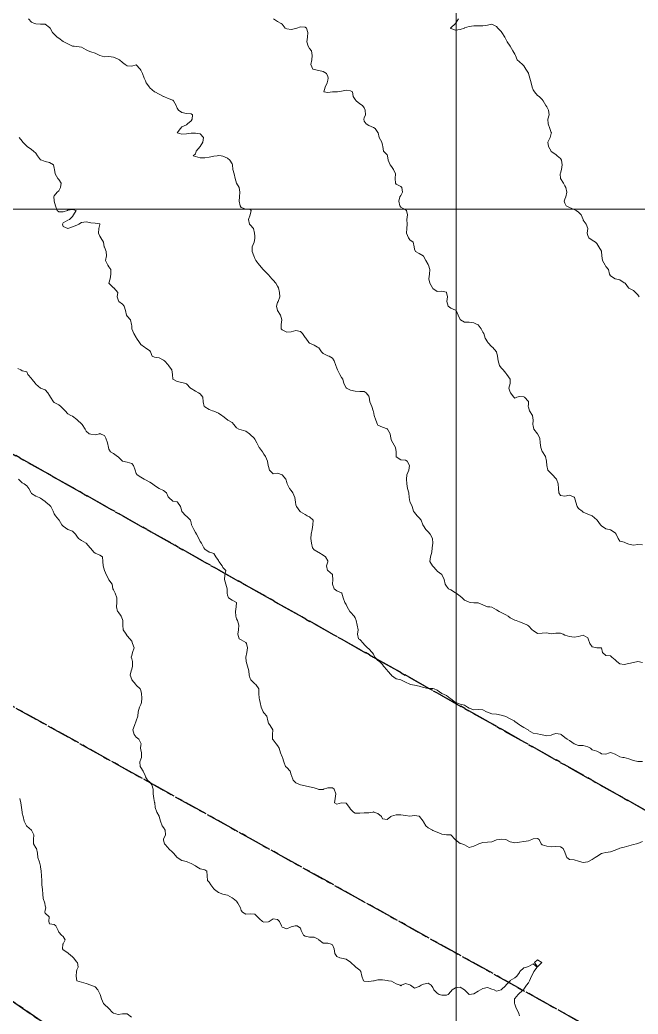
# Model space of a CAD drawing. Header units: centimetres. Extents: x 0 to 642158, y -847 to 649707.
# Drawn here: x 617119 to 617186.8, y 619899.1 to 620008.1 of the extents above; entities that cross this region are included whole.
import ezdxf

# ---------------------------------------------------------------- set-up
doc = ezdxf.new("R2010")
doc.units = ezdxf.units.CM
doc.header["$MEASUREMENT"] = 0
doc.linetypes.add('CENTERX2', pattern=[4, 2.5, -0.5, 0.5, -0.5])
doc.layers.add('MEV_grille', color=254, linetype='Continuous', lineweight=9)
doc.layers.add('WAL_topographie 0.5', color=253, linetype='Continuous', lineweight=20)
doc.layers.add('SPW_parcellaire cadastral', color=7, linetype='CENTERX2', lineweight=25, true_color=0xff0542)

# ---------------------------------------------------------------- blocks, each defined once
blk = doc.blocks.new('*U114')
at = {"layer": 'MEV_grille', "transparency": 33554687}
blk.add_lwpolyline([(-1338.46, 0), (1338.46, 0)], dxfattribs=at)
blk = doc.blocks.new('*U115')
at = {"layer": 'MEV_grille', "color": 0, "linetype": 'ByBlock', "lineweight": -2, "transparency": 16777216}
blk.add_blockref('*U114', (0, -2400), dxfattribs=at)
blk = doc.blocks.new('*U112')
at = {"layer": 'MEV_grille', "transparency": 33554687}
blk.add_lwpolyline([(0, 1825.48), (0, -1825.48)], dxfattribs=at)
blk = doc.blocks.new('*U113')
at = {"layer": 'MEV_grille', "color": 0, "linetype": 'ByBlock', "lineweight": -2, "transparency": 16777216}
blk.add_blockref('*U112', (1800, 0), dxfattribs=at)

msp = doc.modelspace()

# ---------------------------------------------------------------- linework, layer by layer
at = {"layer": 'SPW_parcellaire cadastral'}
for points in [[(617191.28, 619919.35), (617064.11, 619991.02), (617100.87, 620011.59), (617136.77, 620029.42), (617157.16, 620038.02), (617182.87, 620047.92), (617193.97, 620051.39), (617216.72, 620054.88), (617253.52, 620052.33), (617298.28, 620045.47), (617191.28, 619919.35)], [(617266.43, 619878.33), (617249.32, 619859.83), (617205.81, 619884.06), (617041.67, 619975.48), (617064.11, 619991.02), (617191.28, 619919.35), (617222.54, 619902.29), (617266.43, 619878.33)], [(617025.72, 619963.96), (617041.67, 619975.48), (617205.81, 619884.06), (617195.38, 619872.7), (617181.17, 619857.23), (617025.72, 619963.96)], [(617006.22, 619948.3), (617025.72, 619963.96), (617181.17, 619857.23), (617171.1, 619846.93)]]:
    msp.add_lwpolyline(points, dxfattribs=at)
at = {"layer": 'WAL_topographie 0.5'}
for points in [[(617119.95, 620008.25), (617120.25, 620007.89), (617120.58, 620007.75), (617120.75, 620007.71), (617121.25, 620007.67), (617121.75, 620007.68), (617122.25, 620007.33), (617122.32, 620007.25), (617122.57, 620006.75), (617122.75, 620006.57), (617123.07, 620006.25), (617123.25, 620006.13), (617123.75, 620005.78), (617123.8, 620005.75), (617124.25, 620005.51), (617124.75, 620005.28), (617124.95, 620005.25), (617125.25, 620005.21), (617125.75, 620005.17), (617126.25, 620004.88), (617126.46, 620004.75), (617126.75, 620004.66), (617127.25, 620004.5), (617127.75, 620004.25), (617127.75, 620004.25), (617128.25, 620004.1), (617128.75, 620004.12), (617129.25, 620004.06), (617129.75, 620003.84), (617129.9, 620003.75), (617130.25, 620003.49), (617130.53, 620003.25), (617130.75, 620003.12), (617131.25, 620003.08), (617131.75, 620003.23), (617132.19, 620002.75), (617132.25, 620002.64), (617132.42, 620002.25), (617132.62, 620001.75), (617132.75, 620001.48), (617132.85, 620001.25), (617133.19, 620000.75), (617133.25, 620000.71), (617133.75, 620000.27), (617133.78, 620000.25), (617134.25, 620000.01), (617134.75, 619999.76), (617134.78, 619999.75), (617135.25, 619999.54), (617135.75, 619999.33), (617135.84, 619999.25), (617136.12, 619998.75), (617136.25, 619998.48), (617136.37, 619998.25), (617136.75, 619997.97), (617137.25, 619997.89), (617137.75, 619997.85), (617137.9, 619997.75), (617137.86, 619997.25), (617137.75, 619997.06), (617137.38, 619996.75), (617137.25, 619996.64), (617136.75, 619996.43), (617136.59, 619996.25), (617136.25, 619995.75), (617136.75, 619995.61), (617137.25, 619995.66), (617137.75, 619995.71), (617138.25, 619995.72), (617138.75, 619995.66), (617139.13, 619995.25), (617139.06, 619994.75), (617138.75, 619994.27), (617138.74, 619994.25), (617138.33, 619993.75), (617138.25, 619993.47), (617138, 619993.25), (617138.25, 619993.17), (617138.75, 619993.03), (617139.25, 619993.02), (617139.75, 619993.08), (617140.25, 619993.18), (617140.61, 619993.25), (617140.75, 619993.28), (617141.04, 619993.25), (617141.25, 619993.19), (617141.75, 619992.97), (617142.01, 619992.75), (617142.25, 619992.34), (617142.29, 619992.25), (617142.35, 619991.75), (617142.48, 619991.25), (617142.6, 619990.75), (617142.73, 619990.25), (617142.75, 619990.22), (617143.02, 619989.75), (617143.12, 619989.25), (617143.05, 619988.75), (617143.02, 619988.25), (617143.15, 619987.75), (617143.25, 619987.58), (617143.75, 619987.4), (617144.25, 619987.35), (617144.33, 619987.25), (617144.25, 619986.75), (617144.25, 619986.75), (617144.07, 619986.25), (617144.18, 619985.75), (617144.25, 619985.66), (617144.61, 619985.25), (617144.72, 619984.75), (617144.75, 619984.42), (617144.76, 619984.25), (617144.75, 619984.18), (617144.66, 619983.75), (617144.45, 619983.25), (617144.45, 619982.75), (617144.63, 619982.25), (617144.75, 619981.98), (617144.86, 619981.75), (617145.25, 619981.25), (617145.25, 619981.25), (617145.66, 619980.75), (617145.75, 619980.68), (617146.19, 619980.25), (617146.25, 619980.19), (617146.63, 619979.75), (617146.75, 619979.6), (617147.06, 619979.25), (617147.25, 619978.92), (617147.34, 619978.75), (617147.47, 619978.25), (617147.49, 619977.75), (617147.3, 619977.25), (617147.25, 619977.15), (617147.11, 619976.75), (617147.25, 619976.25), (617147.25, 619976.25), (617147.56, 619975.75), (617147.72, 619975.25), (617147.64, 619974.75), (617147.64, 619974.25), (617147.75, 619974.14), (617148.25, 619973.89), (617148.75, 619973.92), (617149.25, 619974.06), (617149.75, 619973.96), (617149.99, 619973.75), (617150.25, 619973.32), (617150.33, 619973.25), (617150.67, 619972.75), (617150.75, 619972.67), (617151.25, 619972.46), (617151.62, 619972.25), (617151.75, 619972.18), (617152.06, 619971.75), (617152.25, 619971.54), (617152.75, 619971.31), (617152.89, 619971.25), (617153.25, 619971.04), (617153.45, 619970.75), (617153.63, 619970.25), (617153.75, 619969.96), (617153.83, 619969.75), (617154.08, 619969.25), (617154.25, 619968.93), (617154.38, 619968.75), (617154.51, 619968.25), (617154.75, 619967.8), (617154.8, 619967.75), (617155.25, 619967.52), (617155.75, 619967.43), (617156.25, 619967.37), (617156.75, 619967.37), (617156.96, 619967.25), (617157.25, 619966.86), (617157.28, 619966.75), (617157.34, 619966.25), (617157.56, 619965.75), (617157.73, 619965.25), (617157.75, 619965.18), (617157.84, 619964.75), (617158.02, 619964.25), (617158.21, 619963.75), (617158.25, 619963.68), (617158.75, 619963.46), (617159.25, 619963.29), (617159.31, 619963.25), (617159.57, 619962.75), (617159.67, 619962.25), (617159.75, 619962), (617159.88, 619961.75), (617160.16, 619961.25), (617160.23, 619960.75), (617160.24, 619960.25), (617160.25, 619960.23), (617160.75, 619959.9), (617161.25, 619959.86), (617161.44, 619959.75), (617161.71, 619959.25), (617161.64, 619958.75), (617161.41, 619958.25), (617161.37, 619957.75), (617161.4, 619957.25), (617161.47, 619956.75), (617161.65, 619956.25), (617161.68, 619955.75), (617161.75, 619955.31), (617161.77, 619955.25), (617162.01, 619954.75), (617162.15, 619954.25), (617162.25, 619954.1), (617162.54, 619953.75), (617162.75, 619953.53), (617162.97, 619953.25), (617163.17, 619952.75), (617163.25, 619952.63), (617163.49, 619952.25), (617163.75, 619951.99), (617163.97, 619951.75), (617164.24, 619951.25), (617164.25, 619950.75), (617164.25, 619950.75), (617164.25, 619950.75), (617164.19, 619950.25), (617164.17, 619949.75), (617164, 619949.25), (617163.94, 619948.75), (617164.23, 619948.25), (617164.25, 619948.23), (617164.69, 619947.75), (617164.75, 619947.67), (617165.25, 619947.3), (617165.28, 619947.25), (617165.52, 619946.75), (617165.62, 619946.25), (617165.75, 619946.01), (617166, 619945.75), (617166.25, 619945.62), (617166.75, 619945.3), (617166.83, 619945.25), (617167.25, 619944.94), (617167.49, 619944.75), (617167.75, 619944.49), (617168.25, 619944.27), (617168.38, 619944.25), (617168.75, 619944.2), (617169.25, 619944.2), (617169.75, 619943.97), (617170.25, 619943.76), (617170.5, 619943.75), (617170.75, 619943.73), (617171.25, 619943.44), (617171.53, 619943.25), (617171.75, 619943.13), (617172.25, 619942.89), (617172.52, 619942.75), (617172.75, 619942.57), (617173.25, 619942.31), (617173.39, 619942.25), (617173.75, 619942.11), (617174.25, 619941.94), (617174.64, 619941.75), (617174.75, 619941.69), (617175.17, 619941.25), (617175.25, 619941.16), (617175.75, 619940.84), (617176.25, 619940.88), (617176.75, 619940.92), (617177.25, 619940.8), (617177.75, 619940.89), (617178.25, 619940.88), (617178.55, 619940.75), (617178.75, 619940.67), (617179.25, 619940.49), (617179.75, 619940.43), (617180.25, 619940.51), (617180.75, 619940.65), (617181.25, 619940.36), (617181.31, 619940.25), (617181.46, 619939.75), (617181.75, 619939.38), (617182.25, 619939.27), (617182.75, 619939.25), (617182.75, 619939.25), (617182.85, 619938.75), (617183.25, 619938.43), (617183.75, 619938.37), (617183.89, 619938.25), (617184.25, 619937.93), (617184.43, 619937.75), (617184.75, 619937.49), (617185.25, 619937.42), (617185.75, 619937.53), (617186.25, 619937.65), (617186.75, 619937.75), (617186.75, 619937.75), (617186.75, 619937.75), (617187.25, 619937.64)], [(617146.79, 620008.25), (617147.25, 620007.96), (617147.65, 620007.75), (617147.75, 620007.68), (617148.07, 620007.25), (617148.25, 620007.17), (617148.75, 620007.08), (617149.25, 620007.22), (617149.34, 620007.25), (617149.75, 620007.39), (617150.25, 620007.35), (617150.42, 620007.25), (617150.55, 620006.75), (617150.51, 620006.25), (617150.46, 620005.75), (617150.61, 620005.25), (617150.75, 620005.01), (617150.95, 620004.75), (617151.03, 620004.25), (617150.99, 620003.75), (617150.9, 620003.25), (617151.12, 620002.75), (617151.25, 620002.69), (617151.75, 620002.61), (617152.25, 620002.47), (617152.62, 620002.25), (617152.75, 620001.95), (617152.8, 620001.75), (617152.75, 620001.55), (617152.68, 620001.25), (617152.45, 620000.75), (617152.32, 620000.25), (617152.75, 620000.19), (617153.25, 620000.24), (617153.75, 620000.24), (617153.8, 620000.25), (617154.25, 620000.31), (617154.75, 620000.44), (617155.25, 620000.38), (617155.45, 620000.25), (617155.54, 619999.75), (617155.75, 619999.4), (617155.87, 619999.25), (617156.25, 619998.94), (617156.54, 619998.75), (617156.75, 619998.49), (617156.86, 619998.25), (617156.89, 619997.75), (617156.75, 619997.42), (617156.7, 619997.25), (617156.75, 619997.05), (617156.96, 619996.75), (617157.25, 619996.57), (617157.75, 619996.36), (617157.93, 619996.25), (617158.25, 619995.81), (617158.27, 619995.75), (617158.39, 619995.25), (617158.68, 619994.75), (617158.75, 619994.42), (617158.79, 619994.25), (617158.86, 619993.75), (617159.25, 619993.36), (617159.31, 619993.25), (617159.36, 619992.75), (617159.58, 619992.25), (617159.75, 619992.08), (617159.96, 619991.75), (617160.16, 619991.25), (617160.15, 619990.75), (617160.18, 619990.25), (617160.25, 619990.13), (617160.75, 619989.86), (617160.88, 619989.75), (617160.93, 619989.25), (617160.75, 619988.88), (617160.64, 619988.75), (617160.54, 619988.25), (617160.65, 619987.75), (617160.75, 619987.59), (617161.25, 619987.32), (617161.36, 619987.25), (617161.47, 619986.75), (617161.42, 619986.25), (617161.45, 619985.75), (617161.43, 619985.25), (617161.39, 619984.75), (617161.58, 619984.25), (617161.75, 619984.01), (617162.12, 619983.75), (617162.2, 619983.25), (617162.25, 619983), (617162.35, 619982.75), (617162.75, 619982.51), (617163.2, 619982.25), (617163.25, 619982.22), (617163.51, 619981.75), (617163.75, 619981.31), (617163.78, 619981.25), (617163.93, 619980.75), (617163.9, 619980.25), (617163.82, 619979.75), (617163.94, 619979.25), (617164.23, 619978.75), (617164.25, 619978.69), (617164.75, 619978.36), (617165.25, 619978.39), (617165.75, 619978.27), (617165.77, 619978.25), (617165.86, 619977.75), (617165.79, 619977.25), (617165.94, 619976.75), (617166.25, 619976.54), (617166.75, 619976.3), (617166.81, 619976.25), (617167.04, 619975.75), (617167.25, 619975.28), (617167.28, 619975.25), (617167.75, 619974.97), (617168.25, 619974.99), (617168.75, 619974.93), (617169.12, 619974.75), (617169.25, 619974.68), (617169.58, 619974.25), (617169.75, 619973.9), (617169.84, 619973.75), (617170.02, 619973.25), (617170.25, 619972.82), (617170.29, 619972.75), (617170.75, 619972.29), (617170.8, 619972.25), (617171.25, 619971.75), (617171.25, 619971.75), (617171.34, 619971.25), (617171.41, 619970.75), (617171.56, 619970.25), (617171.75, 619969.99), (617171.98, 619969.75), (617172.25, 619969.4), (617172.36, 619969.25), (617172.73, 619968.75), (617172.75, 619968.25), (617172.75, 619968.25), (617172.75, 619968.25), (617172.6, 619967.75), (617172.75, 619967.31), (617172.78, 619967.25), (617173.14, 619966.75), (617173.25, 619966.66), (617173.47, 619966.75), (617173.75, 619966.85), (617174.25, 619966.78), (617174.32, 619966.75), (617174.75, 619966.29), (617174.77, 619966.25), (617174.75, 619966), (617174.72, 619965.75), (617174.75, 619965.65), (617174.86, 619965.25), (617175.19, 619964.75), (617175.25, 619964.25), (617175.25, 619964.25), (617175.25, 619964.25), (617175.22, 619963.75), (617175.25, 619963.61), (617175.35, 619963.25), (617175.75, 619962.75), (617175.75, 619962.75), (617176.01, 619962.25), (617176.02, 619961.75), (617176.09, 619961.25), (617176.25, 619960.81), (617176.28, 619960.75), (617176.6, 619960.25), (617176.73, 619959.75), (617176.75, 619959.25), (617176.75, 619959.25), (617176.89, 619958.75), (617177.25, 619958.39), (617177.4, 619958.25), (617177.75, 619957.84), (617177.82, 619957.75), (617178, 619957.25), (617178.03, 619956.75), (617178.09, 619956.25), (617178.25, 619955.99), (617178.75, 619955.91), (617179.25, 619956.02), (617179.75, 619955.78), (617179.78, 619955.75), (617179.96, 619955.25), (617180.1, 619954.75), (617180.25, 619954.55), (617180.62, 619954.25), (617180.75, 619954.15), (617181.25, 619953.92), (617181.75, 619953.75), (617181.75, 619953.75), (617182.25, 619953.31), (617182.29, 619953.25), (617182.63, 619952.75), (617182.75, 619952.63), (617183.25, 619952.33), (617183.61, 619952.25), (617183.75, 619952.22), (617184.25, 619951.89), (617184.38, 619951.75), (617184.57, 619951.25), (617184.75, 619950.97), (617185.25, 619950.86), (617185.48, 619950.75), (617185.75, 619950.63), (617186.25, 619950.53), (617186.75, 619950.59), (617187.25, 619950.56)], [(617167.09, 620008.25), (617166.75, 620007.75), (617166.75, 620007.75), (617166.25, 620007.29), (617166.19, 620007.25), (617166.25, 620007.19), (617166.75, 620007.02), (617167.25, 620007.09), (617167.73, 620007.25), (617167.75, 620007.26), (617168.25, 620007.42), (617168.75, 620007.48), (617169.25, 620007.48), (617169.75, 620007.49), (617170.25, 620007.58), (617170.75, 620007.68), (617171.25, 620007.43), (617171.4, 620007.25), (617171.75, 620006.86), (617171.84, 620006.75), (617172.17, 620006.25), (617172.25, 620006.02), (617172.41, 620005.75), (617172.75, 620005.25), (617172.75, 620005.25), (617173.05, 620004.75), (617173.25, 620004.4), (617173.32, 620004.25), (617173.5, 620003.75), (617173.75, 620003.53), (617174.1, 620003.25), (617174.25, 620003.1), (617174.47, 620002.75), (617174.75, 620002.29), (617174.76, 620002.25), (617174.9, 620001.75), (617175.03, 620001.25), (617175.15, 620000.75), (617175.25, 620000.49), (617175.4, 620000.25), (617175.75, 619999.86), (617175.93, 619999.75), (617176.25, 619999.4), (617176.35, 619999.25), (617176.64, 619998.75), (617176.75, 619998.61), (617176.94, 619998.25), (617177.01, 619997.75), (617176.89, 619997.25), (617176.92, 619996.75), (617177.1, 619996.25), (617177.25, 619995.79), (617177.27, 619995.75), (617177.25, 619995.69), (617177.13, 619995.25), (617176.88, 619994.75), (617176.94, 619994.25), (617177.23, 619993.75), (617177.25, 619993.72), (617177.75, 619993.38), (617177.89, 619993.25), (617178.25, 619992.95), (617178.37, 619992.75), (617178.44, 619992.25), (617178.36, 619991.75), (617178.25, 619991.33), (617178.22, 619991.25), (617178.25, 619990.75), (617178.25, 619990.75), (617178.58, 619990.25), (617178.75, 619989.96), (617178.84, 619989.75), (617178.94, 619989.25), (617178.83, 619988.75), (617178.75, 619988.47), (617178.68, 619988.25), (617178.75, 619988.05), (617178.9, 619987.75), (617179.25, 619987.56), (617179.75, 619987.36), (617179.97, 619987.25), (617180.25, 619987.06), (617180.53, 619986.75), (617180.73, 619986.25), (617180.75, 619986.19), (617181.08, 619985.75), (617181.25, 619985.25), (617181.25, 619985.25), (617181.25, 619985.25), (617181.18, 619984.75), (617181.25, 619984.5), (617181.38, 619984.25), (617181.75, 619983.97), (617182.09, 619983.75), (617182.25, 619983.6), (617182.47, 619983.25), (617182.75, 619982.78), (617182.77, 619982.75), (617182.8, 619982.25), (617182.85, 619981.75), (617183.15, 619981.25), (617183.25, 619981.1), (617183.51, 619980.75), (617183.64, 619980.25), (617183.75, 619980.06), (617184.25, 619979.75), (617184.25, 619979.75), (617184.75, 619979.65), (617185.25, 619979.31), (617185.34, 619979.25), (617185.72, 619978.75), (617185.75, 619978.72), (617186.25, 619978.45), (617186.47, 619978.25), (617186.75, 619977.99), (617186.89, 619977.75)], [(617118.9, 619995.25), (617119.25, 619994.84), (617119.31, 619994.75), (617119.75, 619994.28), (617119.77, 619994.25), (617120.25, 619993.94), (617120.48, 619993.75), (617120.75, 619993.51), (617120.92, 619993.25), (617121.25, 619992.81), (617121.4, 619992.75), (617121.75, 619992.62), (617122.25, 619992.52), (617122.66, 619992.25), (617122.75, 619991.88), (617122.77, 619991.75), (617122.87, 619991.25), (617123.15, 619990.75), (617123.25, 619990.64), (617123.51, 619990.25), (617123.45, 619989.75), (617123.25, 619989.39), (617123.06, 619989.25), (617122.75, 619988.86), (617122.72, 619988.75), (617122.75, 619988.35), (617122.76, 619988.25), (617122.88, 619987.75), (617123.08, 619987.25), (617123.25, 619987.1), (617123.75, 619987.1), (617124.2, 619987.25), (617124.25, 619987.28), (617124.75, 619987.34), (617125.15, 619987.25), (617124.88, 619986.75), (617124.75, 619986.59), (617124.41, 619986.25), (617124.25, 619986.16), (617123.75, 619985.9), (617123.65, 619985.75), (617123.75, 619985.47), (617124.25, 619985.26), (617124.75, 619985.46), (617125.25, 619985.62), (617125.45, 619985.75), (617125.75, 619985.93), (617126.25, 619986.01), (617126.75, 619985.89), (617127.25, 619985.86), (617127.75, 619985.77), (617127.76, 619985.75), (617127.75, 619985.69), (617127.64, 619985.25), (617127.61, 619984.75), (617127.75, 619984.43), (617127.87, 619984.25), (617128.14, 619983.75), (617128.24, 619983.25), (617128.25, 619983.22), (617128.46, 619982.75), (617128.48, 619982.25), (617128.38, 619981.75), (617128.64, 619981.25), (617128.75, 619981.07), (617128.96, 619980.75), (617128.97, 619980.25), (617128.87, 619979.75), (617128.75, 619979.25), (617129.25, 619978.77), (617129.29, 619978.75), (617129.73, 619978.25), (617129.67, 619977.75), (617129.75, 619977.42), (617129.85, 619977.25), (617130.25, 619976.95), (617130.42, 619976.75), (617130.57, 619976.25), (617130.68, 619975.75), (617130.75, 619975.64), (617131.11, 619975.25), (617131.23, 619974.75), (617131.25, 619974.58), (617131.27, 619974.25), (617131.47, 619973.75), (617131.75, 619973.29), (617131.78, 619973.25), (617132.11, 619972.75), (617132.25, 619972.52), (617132.64, 619972.25), (617132.75, 619972.19), (617133.25, 619971.86), (617133.3, 619971.75), (617133.5, 619971.25), (617133.75, 619971.14), (617134.25, 619971.08), (617134.75, 619970.82), (617134.85, 619970.75), (617135.25, 619970.31), (617135.3, 619970.25), (617135.65, 619969.75), (617135.71, 619969.25), (617135.75, 619968.75), (617135.75, 619968.75), (617136.25, 619968.47), (617136.75, 619968.36), (617137.19, 619968.25), (617137.25, 619968.21), (617137.71, 619967.75), (617137.75, 619967.72), (617138.25, 619967.41), (617138.56, 619967.25), (617138.75, 619967.11), (617139.05, 619966.75), (617139.07, 619966.25), (617139.2, 619965.75), (617139.25, 619965.7), (617139.75, 619965.42), (617140.11, 619965.25), (617140.25, 619965.21), (617140.75, 619965.01), (617141.14, 619964.75), (617141.25, 619964.67), (617141.75, 619964.27), (617141.78, 619964.25), (617142.25, 619963.97), (617142.46, 619963.75), (617142.75, 619963.38), (617143, 619963.25), (617143.25, 619963.17), (617143.75, 619963.03), (617144.16, 619962.75), (617144.25, 619962.66), (617144.68, 619962.25), (617144.75, 619962.14), (617144.96, 619961.75), (617145.22, 619961.25), (617145.25, 619961.19), (617145.6, 619960.75), (617145.75, 619960.5), (617145.9, 619960.25), (617146.12, 619959.75), (617146.22, 619959.25), (617146.25, 619959.14), (617146.37, 619958.75), (617146.75, 619958.35), (617147.25, 619958.43), (617147.75, 619958.25), (617147.75, 619958.25), (617148.15, 619957.75), (617148.25, 619957.4), (617148.29, 619957.25), (617148.56, 619956.75), (617148.75, 619956.51), (617148.92, 619956.25), (617149.15, 619955.75), (617149.21, 619955.25), (617149.25, 619954.96), (617149.3, 619954.75), (617149.69, 619954.25), (617149.75, 619954.18), (617150.25, 619953.88), (617150.48, 619953.75), (617150.75, 619953.63), (617151.13, 619953.25), (617151.12, 619952.75), (617151.02, 619952.25), (617150.93, 619951.75), (617150.9, 619951.25), (617150.96, 619950.75), (617151.07, 619950.25), (617151.25, 619950.02), (617151.71, 619949.75), (617151.75, 619949.72), (617152.25, 619949.42), (617152.48, 619949.25), (617152.75, 619948.79), (617152.76, 619948.75), (617152.75, 619948.68), (617152.62, 619948.25), (617152.73, 619947.75), (617152.75, 619947.73), (617153.25, 619947.3), (617153.27, 619947.25), (617153.31, 619946.75), (617153.27, 619946.25), (617153.44, 619945.75), (617153.75, 619945.51), (617154.25, 619945.28), (617154.27, 619945.25), (617154.42, 619944.75), (617154.63, 619944.25), (617154.75, 619944.02), (617154.86, 619943.75), (617155.16, 619943.25), (617155.25, 619943.18), (617155.63, 619942.75), (617155.75, 619942.54), (617155.86, 619942.25), (617155.96, 619941.75), (617156.06, 619941.25), (617156.01, 619940.75), (617156.11, 619940.25), (617156.25, 619940.17), (617156.65, 619939.75), (617156.75, 619939.63), (617157.09, 619939.25), (617157.25, 619939.15), (617157.63, 619938.75), (617157.75, 619938.57), (617157.9, 619938.25), (617158.25, 619937.86), (617158.42, 619937.75), (617158.75, 619937.42), (617158.87, 619937.25), (617159.25, 619936.8), (617159.31, 619936.75), (617159.72, 619936.25), (617159.75, 619936.22), (617160.25, 619935.85), (617160.75, 619935.75), (617160.75, 619935.75), (617161.25, 619935.5), (617161.75, 619935.27), (617161.83, 619935.25), (617162.25, 619935.17), (617162.75, 619935.06), (617163.25, 619934.91), (617163.75, 619934.82), (617164.25, 619934.8), (617164.42, 619934.75), (617164.75, 619934.61), (617165.25, 619934.25), (617165.25, 619934.25), (617165.75, 619934.03), (617166.12, 619933.75), (617166.25, 619933.67), (617166.75, 619933.26), (617166.78, 619933.25), (617167.25, 619933.09), (617167.75, 619932.97), (617168.08, 619932.75), (617168.25, 619932.63), (617168.75, 619932.45), (617169.25, 619932.51), (617169.75, 619932.45), (617170.14, 619932.25), (617170.25, 619932.19), (617170.75, 619932.03), (617171.25, 619931.97), (617171.75, 619931.88), (617172.16, 619931.75), (617172.25, 619931.72), (617172.75, 619931.49), (617173.19, 619931.25), (617173.25, 619931.2), (617173.75, 619930.83), (617173.87, 619930.75), (617174.25, 619930.51), (617174.71, 619930.25), (617174.75, 619930.21), (617175.25, 619929.92), (617175.75, 619929.84), (617176.08, 619929.75), (617176.25, 619929.71), (617176.75, 619929.6), (617177.25, 619929.7), (617177.4, 619929.75), (617177.75, 619929.86), (617178.25, 619929.79), (617178.34, 619929.75), (617178.75, 619929.43), (617178.98, 619929.25), (617179.25, 619929.09), (617179.75, 619928.75), (617179.75, 619928.75), (617180.25, 619928.54), (617180.75, 619928.55), (617181.25, 619928.42), (617181.55, 619928.25), (617181.75, 619928.08), (617182.25, 619927.91), (617182.6, 619927.75), (617182.75, 619927.64), (617183.25, 619927.61), (617183.62, 619927.75), (617183.75, 619927.78), (617183.84, 619927.75), (617184.25, 619927.6), (617184.75, 619927.31), (617185.1, 619927.25), (617185.25, 619927.22), (617185.75, 619927.1), (617186.25, 619926.89), (617186.75, 619926.8), (617187.25, 619926.81)], [(617118.75, 619969.91), (617119.08, 619969.75), (617119.25, 619969.66), (617119.75, 619969.54), (617119.87, 619969.25), (617120.25, 619968.82), (617120.29, 619968.75), (617120.7, 619968.25), (617120.75, 619968.18), (617121.25, 619967.75), (617121.25, 619967.75), (617121.75, 619967.57), (617122.07, 619967.25), (617122.25, 619966.93), (617122.36, 619966.75), (617122.66, 619966.25), (617122.75, 619966.17), (617123.25, 619965.93), (617123.46, 619965.75), (617123.75, 619965.47), (617123.94, 619965.25), (617124.25, 619964.94), (617124.59, 619964.75), (617124.75, 619964.66), (617125.25, 619964.31), (617125.31, 619964.25), (617125.75, 619963.83), (617125.8, 619963.75), (617126.14, 619963.25), (617126.25, 619963.04), (617126.58, 619962.75), (617126.75, 619962.69), (617127.25, 619962.64), (617127.7, 619962.75), (617127.75, 619962.76), (617127.79, 619962.75), (617128.25, 619962.55), (617128.41, 619962.25), (617128.61, 619961.75), (617128.69, 619961.25), (617128.75, 619961.04), (617128.91, 619960.75), (617129.25, 619960.58), (617129.69, 619960.25), (617129.75, 619960.2), (617130.24, 619959.75), (617130.25, 619959.74), (617130.75, 619959.63), (617131.25, 619959.47), (617131.44, 619959.25), (617131.61, 619958.75), (617131.75, 619958.4), (617131.83, 619958.25), (617132.25, 619958), (617132.62, 619957.75), (617132.75, 619957.7), (617133.25, 619957.43), (617133.53, 619957.25), (617133.75, 619957.06), (617134.25, 619956.76), (617134.27, 619956.75), (617134.75, 619956.54), (617135.06, 619956.25), (617135.25, 619955.83), (617135.31, 619955.75), (617135.75, 619955.36), (617136.25, 619955.27), (617136.27, 619955.25), (617136.58, 619954.75), (617136.73, 619954.25), (617136.75, 619954.23), (617137.2, 619953.75), (617137.25, 619953.71), (617137.68, 619953.25), (617137.75, 619952.98), (617137.82, 619952.75), (617138.05, 619952.25), (617138.25, 619951.93), (617138.34, 619951.75), (617138.59, 619951.25), (617138.75, 619950.94), (617138.9, 619950.75), (617139.16, 619950.25), (617139.25, 619950.08), (617139.75, 619949.77), (617139.81, 619949.75), (617140.25, 619949.6), (617140.46, 619949.25), (617140.75, 619948.84), (617140.81, 619948.75), (617141.15, 619948.25), (617141.25, 619948.07), (617141.56, 619947.75), (617141.46, 619947.25), (617141.43, 619946.75), (617141.56, 619946.25), (617141.71, 619945.75), (617141.7, 619945.25), (617141.75, 619945.04), (617141.86, 619944.75), (617142.25, 619944.49), (617142.72, 619944.25), (617142.69, 619943.75), (617142.62, 619943.25), (617142.66, 619942.75), (617142.75, 619942.43), (617142.83, 619942.25), (617142.99, 619941.75), (617142.96, 619941.25), (617142.87, 619940.75), (617143.04, 619940.25), (617143.25, 619940.15), (617143.75, 619939.84), (617143.82, 619939.75), (617143.94, 619939.25), (617143.86, 619938.75), (617143.77, 619938.25), (617143.81, 619937.75), (617143.94, 619937.25), (617144.09, 619936.75), (617144.13, 619936.25), (617144.25, 619935.89), (617144.32, 619935.75), (617144.75, 619935.33), (617144.85, 619935.25), (617145.17, 619934.75), (617145.19, 619934.25), (617145.22, 619933.75), (617145.25, 619933.61), (617145.33, 619933.25), (617145.46, 619932.75), (617145.67, 619932.25), (617145.75, 619932.12), (617146.06, 619931.75), (617146.16, 619931.25), (617146.25, 619931), (617146.44, 619930.75), (617146.71, 619930.25), (617146.69, 619929.75), (617146.69, 619929.25), (617146.75, 619929.18), (617147.08, 619928.75), (617147.25, 619928.55), (617147.42, 619928.25), (617147.55, 619927.75), (617147.75, 619927.29), (617147.77, 619927.25), (617147.94, 619926.75), (617148.1, 619926.25), (617148.25, 619926.12), (617148.62, 619925.75), (617148.75, 619925.35), (617148.78, 619925.25), (617148.94, 619924.75), (617149.25, 619924.47), (617149.75, 619924.25), (617149.75, 619924.25), (617150.25, 619924.12), (617150.75, 619924.03), (617151.25, 619923.9), (617151.68, 619923.75), (617151.75, 619923.72), (617152.25, 619923.73), (617152.29, 619923.75), (617152.75, 619923.9), (617153.25, 619923.91), (617153.45, 619923.75), (617153.63, 619923.25), (617153.54, 619922.75), (617153.48, 619922.25), (617153.75, 619922.13), (617154.25, 619922.25), (617154.25, 619922.25), (617154.25, 619922.25), (617154.75, 619922.23), (617155.13, 619921.75), (617155.25, 619921.58), (617155.55, 619921.25), (617155.75, 619921.11), (617156.25, 619921.13), (617156.75, 619921.18), (617157.25, 619921.16), (617157.67, 619921.25), (617157.75, 619921.26), (617157.78, 619921.25), (617158.25, 619921.09), (617158.62, 619920.75), (617158.75, 619920.49), (617159.25, 619920.44), (617159.65, 619920.75), (617159.75, 619920.81), (617160.25, 619920.95), (617160.75, 619920.96), (617161.25, 619920.86), (617161.75, 619920.79), (617162.25, 619920.87), (617162.75, 619920.78), (617162.79, 619920.75), (617163.2, 619920.25), (617163.25, 619920.17), (617163.51, 619919.75), (617163.75, 619919.51), (617164.22, 619919.25), (617164.25, 619919.23), (617164.75, 619919.05), (617165.25, 619918.82), (617165.75, 619918.75), (617166.25, 619918.75), (617166.25, 619918.75), (617166.73, 619918.25), (617166.75, 619918.21), (617167.25, 619917.79), (617167.45, 619917.75), (617167.75, 619917.66), (617168.25, 619917.36), (617168.75, 619917.49), (617169.25, 619917.71), (617169.31, 619917.75), (617169.75, 619917.92), (617170.25, 619917.93), (617170.75, 619917.97), (617171.25, 619918.19), (617171.61, 619918.25), (617171.75, 619918.28), (617172.25, 619918.25), (617172.25, 619918.25), (617172.75, 619918), (617173.25, 619917.86), (617173.75, 619917.94), (617174.25, 619918.01), (617174.75, 619918.1), (617175.12, 619918.25), (617175.25, 619918.31), (617175.75, 619918.35), (617175.91, 619918.25), (617176.14, 619917.75), (617176.25, 619917.65), (617176.75, 619917.49), (617177.25, 619917.44), (617177.75, 619917.48), (617178.25, 619917.44), (617178.54, 619917.25), (617178.75, 619916.86), (617178.79, 619916.75), (617178.94, 619916.25), (617179.25, 619916.05), (617179.75, 619915.99), (617180.25, 619915.87), (617180.61, 619915.75), (617180.75, 619915.72), (617181, 619915.75), (617181.25, 619915.79), (617181.75, 619916.06), (617182.05, 619916.25), (617182.25, 619916.36), (617182.75, 619916.7), (617182.91, 619916.75), (617183.25, 619916.83), (617183.75, 619916.88), (617184.25, 619917.07), (617184.7, 619917.25), (617184.75, 619917.27), (617185.25, 619917.38), (617185.75, 619917.54), (617186.25, 619917.68), (617186.58, 619917.75), (617186.75, 619917.8), (617187.25, 619918.01)], [(617118.85, 619957.75), (617119.25, 619957.38), (617119.45, 619957.25), (617119.75, 619957.02), (617119.98, 619956.75), (617120.21, 619956.25), (617120.25, 619956.21), (617120.75, 619955.89), (617121.12, 619955.75), (617121.25, 619955.69), (617121.75, 619955.33), (617121.82, 619955.25), (617122.25, 619954.9), (617122.38, 619954.75), (617122.63, 619954.25), (617122.75, 619953.97), (617122.9, 619953.75), (617123.25, 619953.29), (617123.29, 619953.25), (617123.58, 619952.75), (617123.75, 619952.62), (617124.25, 619952.25), (617124.25, 619952.25), (617124.75, 619952.06), (617125.07, 619951.75), (617125.25, 619951.52), (617125.43, 619951.25), (617125.75, 619951.02), (617126.25, 619950.76), (617126.26, 619950.75), (617126.69, 619950.25), (617126.75, 619950.17), (617127.08, 619949.75), (617127.25, 619949.64), (617127.75, 619949.44), (617128.03, 619949.25), (617128.1, 619948.75), (617128.11, 619948.25), (617128.25, 619947.75), (617128.25, 619947.75), (617128.47, 619947.25), (617128.73, 619946.75), (617128.75, 619946.72), (617129.1, 619946.25), (617129.17, 619945.75), (617129.25, 619945.61), (617129.42, 619945.25), (617129.62, 619944.75), (617129.6, 619944.25), (617129.58, 619943.75), (617129.7, 619943.25), (617129.75, 619943.2), (617130.09, 619942.75), (617130.25, 619942.38), (617130.28, 619942.25), (617130.26, 619941.75), (617130.33, 619941.25), (617130.64, 619940.75), (617130.75, 619940.57), (617131.06, 619940.25), (617131.25, 619939.98), (617131.35, 619939.75), (617131.51, 619939.25), (617131.33, 619938.75), (617131.25, 619938.42), (617131.2, 619938.25), (617131.25, 619938.07), (617131.33, 619937.75), (617131.35, 619937.25), (617131.25, 619936.93), (617131.19, 619936.75), (617131.07, 619936.25), (617131.25, 619935.78), (617131.26, 619935.75), (617131.69, 619935.25), (617131.75, 619935.15), (617132.18, 619934.75), (617132.25, 619934.58), (617132.33, 619934.25), (617132.37, 619933.75), (617132.32, 619933.25), (617132.25, 619933.06), (617132.09, 619932.75), (617131.96, 619932.25), (617131.92, 619931.75), (617131.75, 619931.25), (617131.75, 619931.25), (617131.55, 619930.75), (617131.38, 619930.25), (617131.5, 619929.75), (617131.75, 619929.45), (617132.02, 619929.25), (617132.25, 619928.81), (617132.29, 619928.75), (617132.25, 619928.58), (617132.21, 619928.25), (617132.25, 619928.08), (617132.31, 619927.75), (617132.32, 619927.25), (617132.25, 619927.05), (617132.14, 619926.75), (617132.18, 619926.25), (617132.25, 619926.15), (617132.5, 619925.75), (617132.71, 619925.25), (617132.75, 619925.12), (617132.99, 619924.75), (617133.25, 619924.54), (617133.46, 619924.25), (617133.61, 619923.75), (617133.59, 619923.25), (617133.66, 619922.75), (617133.75, 619922.31), (617133.77, 619922.25), (617133.83, 619921.75), (617133.99, 619921.25), (617134.25, 619920.79), (617134.27, 619920.75), (617134.39, 619920.25), (617134.59, 619919.75), (617134.75, 619919.56), (617134.93, 619919.25), (617134.97, 619918.75), (617134.75, 619918.28), (617134.73, 619918.25), (617134.75, 619918.17), (617134.84, 619917.75), (617135.25, 619917.31), (617135.3, 619917.25), (617135.75, 619916.82), (617135.82, 619916.75), (617136.25, 619916.25), (617136.25, 619916.25), (617136.75, 619915.95), (617137.25, 619915.81), (617137.42, 619915.75), (617137.75, 619915.62), (617138.25, 619915.34), (617138.4, 619915.25), (617138.75, 619915.01), (617139.25, 619914.9), (617139.5, 619914.75), (617139.52, 619914.25), (617139.55, 619913.75), (617139.75, 619913.55), (617139.94, 619913.25), (617140.25, 619912.83), (617140.31, 619912.75), (617140.75, 619912.42), (617141.25, 619912.25), (617141.25, 619912.25), (617141.75, 619912.13), (617142.25, 619911.85), (617142.38, 619911.75), (617142.75, 619911.48), (617142.9, 619911.25), (617143.18, 619910.75), (617143.25, 619910.46), (617143.38, 619910.25), (617143.75, 619910.03), (617144.25, 619910.1), (617144.75, 619910.03), (617145.05, 619909.75), (617145.25, 619909.55), (617145.6, 619909.25), (617145.75, 619909.18), (617146.25, 619909.2), (617146.33, 619909.25), (617146.75, 619909.52), (617147.25, 619909.47), (617147.45, 619909.25), (617147.69, 619908.75), (617147.75, 619908.63), (617148.25, 619908.45), (617148.75, 619908.66), (617149.17, 619908.75), (617149.25, 619908.77), (617149.38, 619908.75), (617149.75, 619908.5), (617149.84, 619908.25), (617150.08, 619907.75), (617150.25, 619907.64), (617150.75, 619907.54), (617151.25, 619907.53), (617151.75, 619907.28), (617151.78, 619907.25), (617152.25, 619906.87), (617152.75, 619906.87), (617153.1, 619906.75), (617153.25, 619906.67), (617153.43, 619906.25), (617153.53, 619905.75), (617153.75, 619905.39), (617154.08, 619905.25), (617154.25, 619905.21), (617154.75, 619905.11), (617155.25, 619904.78), (617155.28, 619904.75), (617155.75, 619904.29), (617155.82, 619904.25), (617156.25, 619903.9), (617156.36, 619903.75), (617156.47, 619903.25), (617156.67, 619902.75), (617156.75, 619902.71), (617157.25, 619902.67), (617157.75, 619902.73), (617157.85, 619902.75), (617158.25, 619902.85), (617158.75, 619902.83), (617159.25, 619902.78), (617159.39, 619902.75), (617159.75, 619902.68), (617160.25, 619902.41), (617160.68, 619902.25), (617160.75, 619902.18), (617160.83, 619902.25), (617161.25, 619902.46), (617161.75, 619902.28), (617161.8, 619902.25), (617162.25, 619901.94), (617162.75, 619902.1), (617162.98, 619902.25), (617163.25, 619902.38), (617163.75, 619902.48), (617164.07, 619902.25), (617164.25, 619902), (617164.39, 619901.75), (617164.75, 619901.37), (617164.96, 619901.25), (617165.25, 619901.16), (617165.75, 619901.15), (617165.93, 619901.25), (617166.25, 619901.56), (617166.4, 619901.75), (617166.75, 619901.98), (617167.25, 619902.05), (617167.75, 619901.75), (617167.75, 619901.75), (617168.25, 619901.25), (617168.75, 619901.31), (617169.25, 619901.6), (617169.49, 619901.75), (617169.75, 619901.89), (617170.25, 619902), (617170.75, 619901.82), (617170.99, 619901.75), (617171.25, 619901.59), (617171.75, 619901.75), (617171.75, 619901.75), (617172.25, 619902.23), (617172.26, 619902.25), (617172.74, 619902.75), (617172.75, 619902.76), (617173.25, 619903.05), (617173.49, 619903.25), (617173.75, 619903.66), (617173.8, 619903.75), (617174.25, 619904.15), (617174.54, 619904.25), (617174.75, 619904.31), (617175.25, 619904.59), (617175.72, 619904.25), (617175.34, 619903.75), (617175.25, 619903.57), (617175.1, 619903.25), (617174.88, 619902.75), (617174.75, 619902.51), (617174.53, 619902.25), (617174.25, 619901.83), (617174.19, 619901.75), (617173.75, 619901.37), (617173.61, 619901.25), (617173.25, 619900.8), (617173.22, 619900.75), (617173.23, 619900.25), (617173.25, 619900.19), (617173.41, 619899.75), (617173.65, 619899.25), (617173.75, 619898.9)], [(617118.97, 619922.75), (617119.1, 619922.25), (617119.16, 619921.75), (617119.23, 619921.25), (617119.25, 619921.12), (617119.36, 619920.75), (617119.45, 619920.25), (617119.7, 619919.75), (617119.75, 619919.69), (617120.25, 619919.25), (617120.25, 619919.25), (617120.51, 619918.75), (617120.49, 619918.25), (617120.48, 619917.75), (617120.75, 619917.34), (617120.8, 619917.25), (617120.93, 619916.75), (617120.97, 619916.25), (617121.13, 619915.75), (617121.25, 619915.31), (617121.26, 619915.25), (617121.31, 619914.75), (617121.36, 619914.25), (617121.41, 619913.75), (617121.4, 619913.25), (617121.45, 619912.75), (617121.5, 619912.25), (617121.53, 619911.75), (617121.71, 619911.25), (617121.75, 619910.95), (617121.82, 619910.75), (617121.75, 619910.5), (617121.73, 619910.25), (617121.75, 619910.16), (617122.2, 619909.75), (617122.17, 619909.25), (617122.25, 619909), (617122.75, 619908.9), (617122.92, 619908.75), (617123.19, 619908.25), (617123.25, 619908.08), (617123.54, 619907.75), (617123.75, 619907.6), (617123.96, 619907.25), (617123.75, 619906.81), (617123.71, 619906.75), (617123.66, 619906.25), (617123.75, 619906.13), (617124.25, 619905.82), (617124.3, 619905.75), (617124.75, 619905.38), (617124.88, 619905.25), (617125.25, 619904.8), (617125.31, 619904.75), (617125.37, 619904.25), (617125.25, 619903.94), (617125.21, 619903.75), (617125.16, 619903.25), (617125.25, 619902.75), (617125.25, 619902.75), (617125.75, 619902.58), (617126.25, 619902.44), (617126.75, 619902.25), (617126.75, 619902.25), (617127.25, 619902.07), (617127.53, 619901.75), (617127.75, 619901.32), (617127.78, 619901.25), (617127.93, 619900.75), (617128.17, 619900.25), (617128.25, 619900.12), (617128.7, 619899.75), (617128.75, 619899.7), (617129.16, 619899.25), (617129.25, 619899.2), (617129.75, 619899.05), (617130.25, 619899.12), (617130.75, 619899.1), (617131.22, 619898.75)], [(617176.2, 619904.75), (617175.75, 619904.28), (617175.42, 619904.75), (617175.75, 619905.03), (617176.2, 619904.75)]]:
    msp.add_lwpolyline(points, dxfattribs=at)

# ---------------------------------------------------------------- block references
at = {"layer": 'MEV_grille', "transparency": 33554687}
for name, p in [('*U113', (615366.81, 620593.64)), ('*U115', (616669.48, 622387.38))]:
    msp.add_blockref(name, p, dxfattribs=at)

doc.saveas('drawing.dxf')
